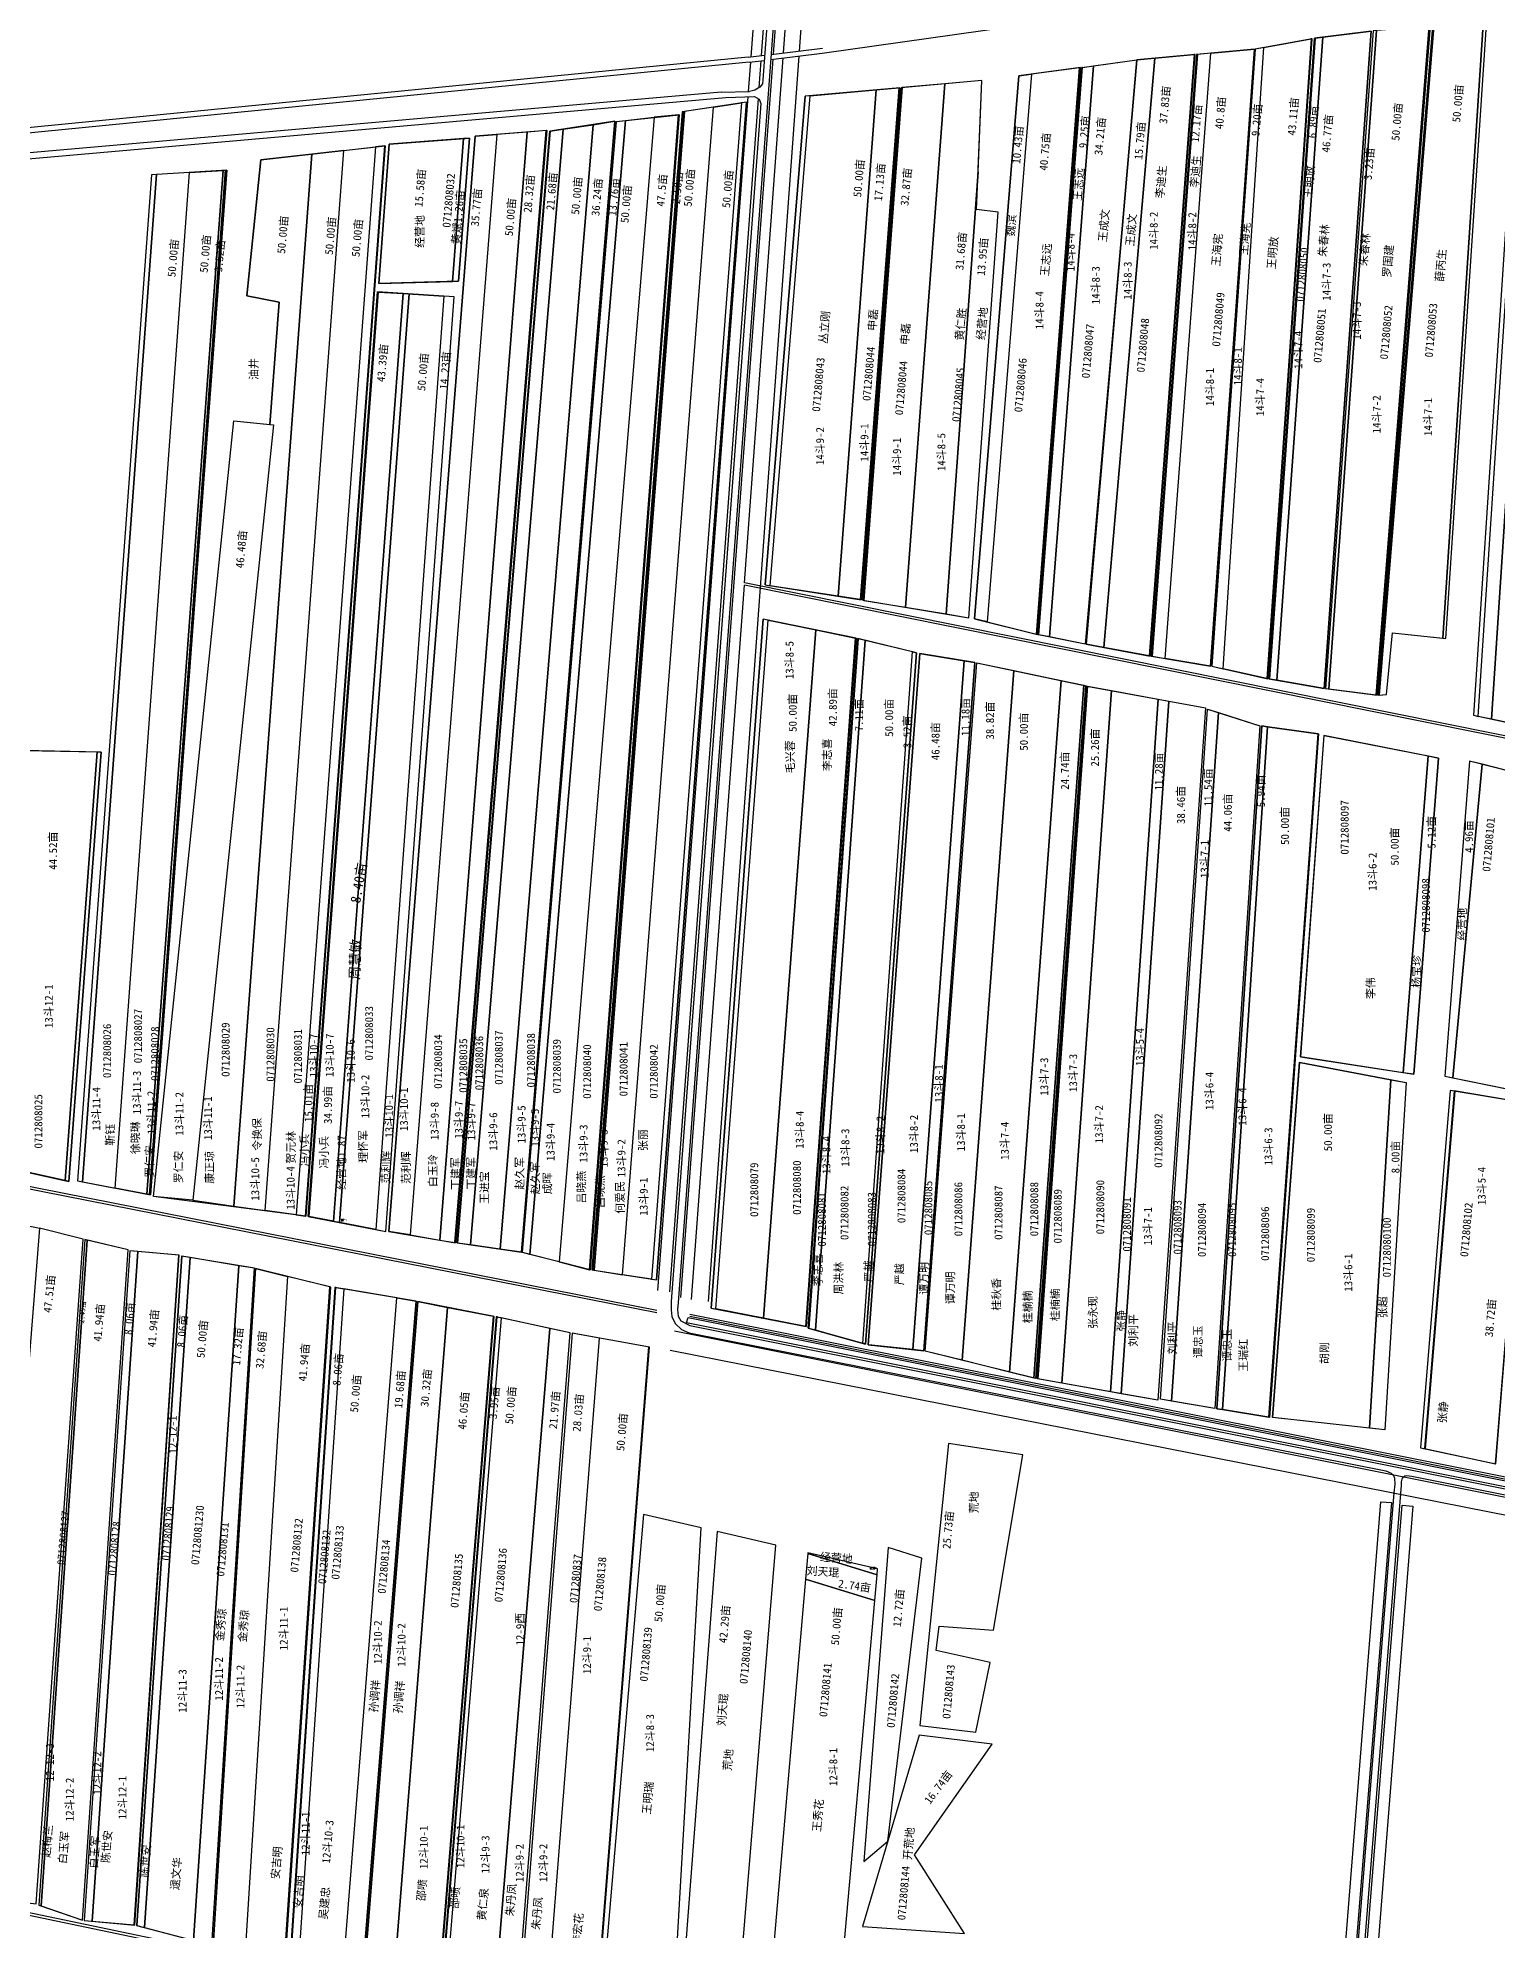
# Model space of a CAD drawing. Extents: x 547558 to 552558, y 4981250 to 4986250.
# Drawn here: x 548353 to 549811, y 4982692 to 4984583 of the extents above; entities that cross this region are included whole.
import ezdxf
from ezdxf.enums import TextEntityAlignment as Align

# ---------------------------------------------------------------- set-up
doc = ezdxf.new("R2010")
doc.units = 0
doc.header["$LTSCALE"] = 10
for name, color, linetype in [('2021新职工', 7, 'CONTINUOUS'), ('2022年', 7, 'CONTINUOUS'), ('出地桩3', 2, 'CONTINUOUS'), ('地号10', 7, 'CONTINUOUS'), ('地籍号6', 7, 'CONTINUOUS'), ('测地框2', 7, 'CONTINUOUS'), ('经营地4', 5, 'CONTINUOUS'), ('经营地面积5', 5, 'CONTINUOUS'), ('路林渠7', 7, 'CONTINUOUS'), ('身份地', 1, 'CONTINUOUS'), ('身份地1', 1, 'CONTINUOUS'), ('身份地权利人8', 7, 'CONTINUOUS'), ('身份的面积9', 1, 'CONTINUOUS')]:
    doc.layers.add(name, color=color, linetype=linetype)
doc.styles.add('HZ', font='rs.shx', dxfattribs={"width": 0.8, "bigfont": 'hztxt.shx'})
doc.styles.add('宋体', font='')
doc.styles.get('宋体').set_extended_font_data('SimSun')

msp = doc.modelspace()

# ---------------------------------------------------------------- linework, layer by layer
at = {"layer": '2021新职工', "color": 1, "linetype": 'Continuous', "flags": 128}
msp.add_lwpolyline([(548504.2, 4984448.6), (548471.1, 4984446.6), (548397.3, 4983439.7), (548429.8, 4983433.4)], close=True, dxfattribs=at)
at = {"layer": '2021新职工', "color": 1, "linetype": 'Continuous', "elevation": 285.3, "flags": 128}
msp.add_lwpolyline([(548717.7, 4984327.5), (548723.7, 4984327.1), (548654, 4983399), (548648.1, 4983400.1)], close=True, dxfattribs=at)
at = {"layer": '2022年', "color": 4, "linetype": 'Continuous', "flags": 128}
for points in [[(549301.2, 4983999.3), (549288.7, 4984002.4), (549332.8, 4984545.2), (549345.7, 4984546.9)], [(548783.8, 4984482.9), (548777.8, 4984482.5), (548767, 4984339.7), (548772.9, 4984339.9)], [(548429.8, 4983433.4), (548504.2, 4984448.6), (548537.6, 4984450.6), (548461.5, 4983427.2)], [(548884.5, 4983288.7), (548864.2, 4983293.1), (548809, 4982620.3), (548831.4, 4982614.8)], [(548913.7, 4983283.4), (548886.4, 4983288.2), (548833.6, 4982614), (548861, 4982609.6)], [(549015.4, 4983093.7), (548957.7, 4983107.1), (548914.5, 4982601.2), (548986.1, 4982584.6)], [(549090.2, 4983076.3), (549031.4, 4983090), (548993.8, 4982596.3), (549050.6, 4982599.9)], [(549191.3, 4983046.8), (549122, 4983068.1), (549119.8, 4983042.4), (549189, 4983021.1)]]:
    msp.add_lwpolyline(points, close=True, dxfattribs=at)
for points, elevation in [([(548814.6, 4983372.4), (548784.8, 4983376.6), (548877.7, 4984491.8), (548907.5, 4984496.3)], 285.2), ([(549741.8, 4983865.3), (549752.4, 4983863.2), (549727.7, 4983547.1), (549717, 4983548.7)], 286.1), ([(549704.7, 4983541.6), (549719.9, 4983538.8), (549698.8, 4983191.7), (549683.5, 4983193.4)], 286.1)]:
    msp.add_lwpolyline(points, close=True, dxfattribs=dict(at, elevation=elevation))
at = {"layer": '出地桩3', "color": 2, "linetype": 'Continuous'}
for p, q in [((549743.2, 4984594.8, 286.1), (549690, 4983926.3, 286.1)), ((549744.1, 4984594.7, 286.1), (549691, 4983926.2, 286.1)), ((549692.1, 4983926.1, 286.9), (549746.6, 4984594.7, 286.9)), ((549693.1, 4983926, 286.9), (549747.6, 4984594.7, 286.9)), ((549582.7, 4983942.3, 285.9), (549628.3, 4984582.7, 285.9)), ((549583.7, 4983942.1, 285.9), (549629.3, 4984582.9, 285.9)), ((549466, 4983964.9, 285.9), (549511.3, 4984566.6, 285.9)), ((549212.9, 4984533.2, 285.5), (549174.4, 4984021.5, 285.5)), ((549213.9, 4984533.1, 285.5), (549175.4, 4984021.4, 285.5)), ((549176.9, 4984021, 285.4), (549215.4, 4984533.2, 285.4)), ((549177.9, 4984020.8, 285.4), (549216.4, 4984533.3, 285.4)), ((548903.9, 4983351.6, 286.1), (548992.8, 4984506.3, 286.1)), ((548904.4, 4983351.6, 286.1), (548993.3, 4984506.3, 286.1)), ((548860.7, 4984490.5, 285.2), (548769.4, 4983378.8, 285.2)), ((548861.2, 4984490.4, 285.2), (548769.9, 4983378.7, 285.2)), ((548771.5, 4983378.5, 285.2), (548864.1, 4984489.7, 285.2)), ((548699.3, 4984475.3, 285.3), (548619.9, 4983405.3, 285.3)), ((548699.8, 4984475.3, 285.3), (548620.4, 4983405.2, 285.3)), ((548539.9, 4984451, 285.3), (548463.7, 4983426.6, 285.3)), ((548541.4, 4984450.9, 285.3), (548465.2, 4983426.5, 285.3)), ((548622.8, 4983405, 285.3), (548692.1, 4984329.1, 285.3)), ((548623.3, 4983404.9, 285.3), (548692.6, 4984329, 285.3)), ((549119.9, 4983294.9, 285.7), (549169.8, 4983982.9, 285.7)), ((549120.4, 4983294.9, 285.7), (549170.3, 4983982.9, 285.7)), ((549171.9, 4983982.6, 285.6), (549122.5, 4983293.5, 285.6)), ((549349.9, 4983243, 286.5), (549399.9, 4983935.5, 286.5)), ((549401, 4983935.1, 286.8), (549351.4, 4983242.7, 286.8)), ((549583.3, 4983204.2, 286.8), (549632.4, 4983887.3, 286.8))]:
    msp.add_line(p, q, dxfattribs=at)
at = {"layer": '出地桩3', "color": 2, "linetype": 'Continuous', "flags": 128}
for points in [[(549626, 4984582.2), (549625, 4984582), (549580.7, 4983942.6), (549581.7, 4983942.4)], [(549629.3, 4984582.9), (549628.3, 4984582.7), (549582.7, 4983942.3), (549583.7, 4983942.1)], [(549509, 4984566.6), (549508, 4984566.5), (549463.1, 4983965.3), (549464.1, 4983965.1)], [(549511.3, 4984566.6), (549510.3, 4984566.5), (549465, 4983965), (549466, 4983964.9)], [(549394.5, 4984553.3), (549393.5, 4984553.2), (549350.5, 4983987.1), (549351.5, 4983986.8)], [(549396.4, 4984553.6), (549395.9, 4984553.5), (549352.5, 4983986.5), (549353, 4983986.4)], [(548493.9, 4983366.2), (548493.4, 4983366.2), (548448.9, 4982696.8), (548449.5, 4982696.7)], [(548496.5, 4983365.2), (548496, 4983365.3), (548451, 4982696.3), (548451.5, 4982696.1)], [(548645.4, 4983334.4), (548644.4, 4983334.6), (548599.1, 4982662.6), (548600.1, 4982662.4)], [(548650.4, 4983333.9), (548649.4, 4983334.1), (548604.3, 4982661.3), (548605.3, 4982661.1)], [(548808.5, 4983305), (548807.5, 4983305.2), (548752.8, 4982633.8), (548753.8, 4982633.6)], [(548811.6, 4983304.5), (548810.6, 4983304.7), (548755.6, 4982633.3), (548756.6, 4982633)], [(548963.9, 4983274.5), (548962.9, 4983274.7), (548909.5, 4982601.7), (548910.5, 4982601.5)]]:
    msp.add_lwpolyline(points, close=True, dxfattribs=at)
for points, elevation in [([(548993.3, 4984506.3), (548992.8, 4984506.3), (548903.9, 4983351.6), (548904.4, 4983351.6)], 286.1), ([(548772, 4983378.4), (548771.5, 4983378.5), (548864.1, 4984489.7), (548864.6, 4984489.8)], 285.2), ([(548699.8, 4984475.3), (548699.3, 4984475.3), (548619.9, 4983405.3), (548620.4, 4983405.2)], 285.3), ([(548623.3, 4983404.9), (548622.8, 4983405), (548692.1, 4984329.1), (548692.6, 4984329)], 285.3), ([(549120.4, 4983294.9), (549119.9, 4983294.9), (549169.8, 4983982.9), (549170.3, 4983982.9)], 285.7), ([(549171.9, 4983982.6), (549172.4, 4983982.4), (549123, 4983293.5), (549122.5, 4983293.5)], 285.6), ([(549349.9, 4983243), (549348, 4983243.4), (549397.9, 4983935.9), (549399.9, 4983935.5)], 286.5), ([(549401, 4983935.1), (549401.5, 4983935), (549351.9, 4983242.6), (549351.4, 4983242.7)], 286.8), ([(549583.3, 4983204.2), (549582.8, 4983204.3), (549631.9, 4983887.4), (549632.4, 4983887.3)], 286.8)]:
    msp.add_lwpolyline(points, close=True, dxfattribs=dict(at, elevation=elevation))
at = {"layer": '出地桩3', "color": 2, "linetype": 'Continuous', "elevation": 285.2, "flags": 128}
for points in [[(548996.4, 4984509.1), (548906.1, 4983351.6)], [(548997.4, 4984509.2), (548907.1, 4983351.5)]]:
    msp.add_lwpolyline(points, dxfattribs=at)
at = {"layer": '测地框2', "linetype": 'Continuous', "flags": 128}
for points, elevation in [([(549744.1, 4984594.7), (549686.9, 4984590.1), (549639.3, 4983932.7), (549691, 4983926.2)], 286.1), ([(549800.2, 4984596.5), (549746.6, 4984594.7), (549692.1, 4983926.1), (549700.4, 4983926.7), (549706.4, 4983988.5), (549759.7, 4983982.7)], 286.9), ([(549787.2, 4983906), (549898.7, 4983882.2), (549948.5, 4984586.6), (549833.1, 4984604.5)], 285.7), ([(549525.8, 4983954.9), (549581.7, 4983942.4), (549626, 4984582.2), (549569.1, 4984571.8)], 285.6), ([(549685, 4984589.7), (549628.3, 4984582.7), (549582.7, 4983942.3), (549638.1, 4983932.7)], 285.9), ([(549395.9, 4984553.5), (549450.7, 4984561), (549450.7, 4984561), (549399.3, 4983977.2), (549352.5, 4983986.5)], 286), ([(549400.1, 4983977), (549464.1, 4983965.1), (549509, 4984566.6), (549450.8, 4984561.1)], 285.9), ([(549465, 4983965), (549524.6, 4983955), (549568.3, 4984571.9), (549510.3, 4984566.5)], 285.9), ([(549176.9, 4984021), (549282.8, 4984003.4), (549312.2, 4984408.7), (549290.7, 4984411.5), (549295.8, 4984540.3), (549215.4, 4984533.2)], 285.4), ([(549288.7, 4984002.4), (549351.5, 4983986.8), (549394.5, 4984553.3), (549332.8, 4984545.2)], 285.4), ([(549060.8, 4984518.9), (548996.4, 4984509.1), (548906.1, 4983351.6), (548970.9, 4983341.5)], 285.2), ([(549079.5, 4984036.3), (549175.4, 4984021.4), (549213.9, 4984533.1), (549119.4, 4984524.8)], 285.5), ([(548929.2, 4984499.7), (548864.1, 4984489.7), (548771.5, 4983378.5), (548835.8, 4983369.3)], 285.2), ([(548904.4, 4983351.6), (548837, 4983368.9), (548930.8, 4984499.6), (548993.3, 4984506.3)], 286.1), ([(548783.8, 4984482.9), (548772.9, 4984339.9), (548693.4, 4984337.4), (548703.5, 4984476.8)], 285.2), ([(548861.2, 4984490.4), (548789.5, 4984484.8), (548703.2, 4983390.1), (548769.9, 4983378.7)], 285.2), ([(548575.5, 4984461.1), (548699.8, 4984475.3), (548620.4, 4983405.2), (548468.1, 4983425.1), (548548.5, 4984200.3), (548584.3, 4984196.7), (548593.8, 4984318.8), (548561.5, 4984325.3)], 285.3), ([(548541.4, 4984450.9), (548466.1, 4984446.3), (548392.3, 4983440.7), (548465.2, 4983426.5)], 285.3), ([(548768.5, 4984324.3), (548692.1, 4984329.1), (548622.8, 4983405), (548700.3, 4983390.1)], 285.3), ([(549170.3, 4983982.9), (549077.5, 4984001.9), (549025.4, 4983313.4), (549120.4, 4983294.9)], 285.7), ([(549230.6, 4983968.5), (549171.9, 4983982.6), (549122.5, 4983293.5), (549179.8, 4983277.5)], 285.6), ([(549288.9, 4983958.7), (549234, 4983967.6), (549182.5, 4983276.6), (549238, 4983270.8)], 285.9), ([(549349.9, 4983243), (549239.4, 4983270.3), (549290.8, 4983958.4), (549399.9, 4983935.5)], 286.5), ([(549471.8, 4983221.3), (549351.4, 4983242.7), (549401, 4983935.1), (549519.3, 4983913.4)], 286.8), ([(549528.7, 4983213.2), (549474.6, 4983222.2), (549521.6, 4983912.2), (549573.8, 4983895.4)], 286.5), ([(549614.3, 4983564.5), (549727.7, 4983547.1), (549752.4, 4983863.2), (549637.7, 4983885.7)], 286.1), ([(548415.8, 4983869.2), (548338, 4983870.7), (548312.8, 4983455.5), (548383.6, 4983440.1)], 285.6), ([(549758.5, 4983545.3), (549842.2, 4983528.2), (549871.2, 4983837.7), (549783.2, 4983860.2)], 286.4), ([(549698.8, 4983191.7), (549586.5, 4983203.9), (549613.3, 4983559.1), (549719.9, 4983538.8)], 286.6), ([(549764, 4983531), (549734.4, 4983173.8), (549809.6, 4983157.6), (549838.7, 4983518.6)], 286.2), ([(548442.9, 4983371.8), (548399.5, 4983382), (548353.6, 4982716.6), (548397.1, 4982701.7)], 286.2), ([(548493.9, 4983366.2), (548444.6, 4983370.8), (548398.7, 4982701.2), (548449.5, 4982696.7)], 286.1), ([(548569.1, 4983353.3), (548496, 4983365.3), (548451, 4982696.3), (548526.3, 4982676.6)], 286.2), ([(548645.4, 4983334.4), (548570.2, 4983352.9), (548527.8, 4982675.8), (548600.1, 4982662.4)], 286.2), ([(548730.6, 4983320.3), (548649.4, 4983334.1), (548604.3, 4982661.3), (548677, 4982646.9)], 286.1), ([(548808.5, 4983305), (548732.4, 4983319.9), (548678.7, 4982646.5), (548753.8, 4982633.6)], 286.2), ([(548884.5, 4983288.7), (548810.6, 4983304.7), (548755.6, 4982633.3), (548831.4, 4982614.8)], 286.2), ([(548963.9, 4983274.5), (548886.4, 4983288.2), (548833.6, 4982614), (548910.5, 4982601.5)], 286.2), ([(549234.1, 4982896.2), (549289.9, 4982889.4), (549304.4, 4982959.1), (549250.2, 4982971.2), (549253.4, 4982995.4), (549307.6, 4982991.3), (549336.8, 4983166.7), (549262.5, 4983177.9)], 286.6), ([(549178, 4982760.1), (549201.9, 4982780.4), (549236.1, 4983063.4), (549202.2, 4983074)], 286.8), ([(549176.6, 4982695.4), (549278.6, 4982688.2), (549228.7, 4982767), (549306.3, 4982877.6), (549233.3, 4982886.5)], 286.9)]:
    msp.add_lwpolyline(points, close=True, dxfattribs=dict(at, elevation=elevation))
at = {"layer": '测地框2', "color": 7, "linetype": 'Continuous', "elevation": 286.8, "flags": 128}
msp.add_lwpolyline([(549575.7, 4983895.3), (549581.4, 4983894.5), (549631.9, 4983887.4), (549632.4, 4983887.3), (549583.3, 4983204.2), (549582.8, 4983204.3), (549536.6, 4983211.9), (549530.9, 4983212.8)], close=True, dxfattribs=at)
at = {"layer": '经营地4', "color": 5, "linetype": 'Continuous', "flags": 128}
for points in [[(549805.3, 4983902.1), (549792.1, 4983904.9), (549838, 4984603.7), (549851.3, 4984601.6)], [(548777.8, 4984482.5), (548703.5, 4984476.8), (548693.4, 4984337.4), (548767, 4984339.7)], [(549312.2, 4984408.7), (549290.7, 4984411.5), (549292.2, 4984449.2), (549260.2, 4984007.2), (549282.8, 4984003.4)], [(549795.8, 4983857), (549783.2, 4983860.2), (549758.5, 4983545.3), (549766.5, 4983543.6)], [(549336.8, 4983166.7), (549262.5, 4983177.9), (549234.1, 4982896.2), (549289.9, 4982889.4), (549304.4, 4982959.1), (549250.2, 4982971.2), (549253.4, 4982995.4), (549307.6, 4982991.3)], [(549191.8, 4983052.7), (549122.1, 4983068.9), (549122, 4983068.1), (549191.3, 4983046.8)], [(549236.1, 4983063.4), (549202.2, 4983074), (549178, 4982760.1), (549201.9, 4982780.4)], [(549306.3, 4982877.6), (549233.3, 4982886.5), (549176.6, 4982695.4), (549278.6, 4982688.2), (549228.7, 4982767)]]:
    msp.add_lwpolyline(points, close=True, dxfattribs=at)
at = {"layer": '经营地4', "color": 5, "linetype": 'Continuous', "elevation": 286.8, "flags": 128}
msp.add_lwpolyline([(549581.4, 4983894.5), (549575.7, 4983895.3), (549530.9, 4983212.8), (549536.6, 4983211.9)], close=True, dxfattribs=at)
at = {"layer": '路林渠7', "color": 1, "linetype": 'Continuous'}
for p, q in [((549060.8, 4984518.9, 285.2), (548970.9, 4983341.5, 285.2)), ((549079.5, 4984036.3, 285.5), (549119.4, 4984524.8, 285.5)), ((549084.5, 4984035.5, 285.5), (549124.5, 4984525.2, 285.5))]:
    msp.add_line(p, q, dxfattribs=at)
at = {"layer": '路林渠7', "color": 4, "linetype": 'Continuous'}
msp.add_line((549025.4, 4983313.4, 285.7), (549077.5, 4984001.9, 285.7), dxfattribs=at)
at = {"layer": '路林渠7', "color": 5, "linetype": 'Continuous', "flags": 128}
for points, elevation in [([(549210.7, 4986250), (548992.4, 4983319.1), (548991.8, 4983312), (548992.6, 4983305.3), (548995.2, 4983300.8), (549004.2, 4983295.9), (550900, 4982916.3), (550930.6, 4982908.8), (550966.5, 4982901), (550994.6, 4982896.4), (551039.7, 4982888.2)], 284.7), ([(549203.8, 4986250), (549077, 4984541.1), (549076.8, 4984537.1), (549074.2, 4984533.7), (549069.2, 4984530.9), (549063.6, 4984529.4)], 284.8), ([(549035.3, 4984528.7), (547558, 4984399.2)], 284.8), ([(547558, 4984393.2), (549040.2, 4984523.6)], 286.5), ([(549040.2, 4984523.6), (549068.6, 4984524.3), (549073.4, 4984521.7), (549075.2, 4984517.5), (548985.6, 4983319.9), (548985.4, 4983311.8), (548986.2, 4983305), (548989.5, 4983298), (548995.9, 4983292), (549003.6, 4983288.8), (549699.6, 4983150.8), (549705, 4983148.3), (549707.3, 4983146), (549708.3, 4983143.3), (549708.6, 4983137.3), (549707.8, 4983128.8)], 286.2), ([(549035.3, 4984528.7), (549063.6, 4984529.4)], 284.8), ([(549564.3, 4981250), (549715.3, 4983136.5)], 290.6), ([(549715.3, 4983136.5), (549715.4, 4983139.7), (549716.3, 4983143.8), (549718.8, 4983145.8), (549720.2, 4983146.1), (549725.5, 4983145.3), (550898.1, 4982910.5), (550930, 4982902.9), (550965.8, 4982895.3), (550993.7, 4982890.6), (551038.9, 4982882.4)], 287.4), ([(549707.8, 4983128.8), (549557.7, 4981250)], 284.8)]:
    msp.add_lwpolyline(points, dxfattribs=dict(at, elevation=elevation))
at = {"layer": '路林渠7', "color": 3, "linetype": 'Continuous', "flags": 128}
for points, elevation in [([(549152.9, 4985724.9), (549065, 4984564.1)], 284.5), ([(549075.8, 4984565.4), (549161.9, 4985723.9)], 286.6), ([(549197.2, 4985722.1), (549113.5, 4984569.9)], 284.2), ([(549113.1, 4984564.9), (549022.6, 4983320)], 284.2), ([(549064.7, 4984558.9), (549062.4, 4984529.3)], 284.5), ([(549073.4, 4984533.3), (549075.4, 4984560.2)], 286.6), ([(549062, 4984524.2), (548971.7, 4983331.1)], 284.5), ([(548984, 4983329.8), (549072.6, 4984522.1)], 286.6), ([(550945.5, 4982908.7), (549000.9, 4983298.8)], 287.9), ([(549002.4, 4983303.9), (550946.2, 4982915.6)], 286.9)]:
    msp.add_lwpolyline(points, dxfattribs=dict(at, elevation=elevation))
at = {"layer": '路林渠7', "color": 4, "linetype": 'Continuous', "flags": 128}
for points, elevation in [([(549173.7, 4985722.9), (549087.4, 4984566.8)], 284.4), ([(549097.8, 4984568), (549182.9, 4985722.5)], 286), ([(549136.4, 4984567.7), (549776.3, 4984658.4)], 286.3), ([(549085.3, 4984566.5), (549136.8, 4984572.7)], 286.5), ([(549062.5, 4984563.8), (548162, 4984475.4)], 286.5), ([(549063.4, 4984558.8), (548162.9, 4984470.3)], 286.5), ([(549087.1, 4984561.7), (548994.8, 4983323.9)], 284.4), ([(549058.7, 4984038.4), (549097.4, 4984563)], 286), ([(549062.5, 4984563.8), (549078.8, 4984565.8)], 286.5), ([(549063.4, 4984558.8), (549078.5, 4984560.6)], 286.5), ([(549085, 4984561.5), (549136.4, 4984567.7)], 286.3), ([(549005.9, 4983322.1), (549058.6, 4984036.1)], 286), ([(550995.2, 4983646.2), (549058.6, 4984036.1)], 287.9), ([(550995.4, 4983648.6), (549058.7, 4984038.4)], 288.3), ([(548971.1, 4983308.6), (547833.3, 4983533)], 287), ([(548971.2, 4983311.1), (547833.4, 4983535.5)], 286.7), ([(549004.2, 4983307.3), (550946.5, 4982919.7)], 286.8), ([(550944.1, 4982898.7), (548988.8, 4983290.2)], 288.3), ([(550946.3, 4982917.2), (549004, 4983304.9)], 287.8), ([(548984.3, 4983271.5), (550943, 4982884.7)], 286.1), ([(549652.2, 4982432.6), (548208.1, 4982734.6)], 289.5), ([(549652.4, 4982435.3), (548208.3, 4982737.3)], 289.3)]:
    msp.add_lwpolyline(points, dxfattribs=dict(at, elevation=elevation))
at = {"layer": '路林渠7', "color": 3, "linetype": 'Continuous', "flags": 128}
for points in [[(549800.2, 4984596.5), (549796.9, 4984596.4), (549756.5, 4983983.1), (549759.7, 4983982.7)], [(549838, 4984603.7), (549833.1, 4984604.5), (549787.2, 4983906), (549792.1, 4983904.9)], [(549060.8, 4984518.9), (549055.7, 4984518.1), (548965.9, 4983342.3), (548970.9, 4983341.5)], [(549124.5, 4984525.2), (549119.4, 4984524.8), (549079.5, 4984036.3), (549084.5, 4984035.5)], [(548471.1, 4984446.6), (548466.1, 4984446.3), (548392.3, 4983440.7), (548397.3, 4983439.7)], [(549082.3, 4984000.9), (549077.5, 4984001.9), (549025.4, 4983313.4), (549030.1, 4983312.5)], [(549768.9, 4983530.2), (549764, 4983531), (549734.4, 4983173.8), (549739.4, 4983172.7)]]:
    msp.add_lwpolyline(points, close=True, dxfattribs=at)
for points, elevation in [([(548383.6, 4983440.1), (548379.7, 4983440.9), (548411.8, 4983869.5), (548415.8, 4983869.2)], 285.6), ([(549002.4, 4983303.9), (550946.2, 4982915.6), (550945.5, 4982908.7), (549000.9, 4983298.8)], 286.9), ([(549694.6, 4983119.9), (549705.2, 4983119.2), (549650.6, 4982435.7), (549640.3, 4982437.8)], 290.8), ([(549716.1, 4983116.3), (549726.5, 4983115.5), (549672.3, 4982431.2), (549661.5, 4982433.4)], 290.7)]:
    msp.add_lwpolyline(points, close=True, dxfattribs=dict(at, elevation=elevation))
at = {"layer": '身份地', "color": 1, "linetype": 'Continuous', "flags": 128}
for points in [[(549363.7, 4983984.3), (549353, 4983986.4), (549396.4, 4984553.6), (549407.4, 4984555.1)], [(549301.2, 4983999.3), (549350.5, 4983987.1), (549393.5, 4984553.2), (549345.7, 4984546.9)], [(549027.9, 4984513.9), (549055.7, 4984518.1), (548965.9, 4983342.3), (548936.9, 4983346.8)], [(549152.3, 4984025), (549084.5, 4984035.5), (549124.5, 4984525.2), (549190.3, 4984531)], [(548936.9, 4983346.8), (549027.9, 4984513.9), (548998.9, 4984509.4), (548908.5, 4983351.2)], [(548724.7, 4983386.5), (548703.2, 4983390.1), (548789.5, 4984484.8), (548811.3, 4984486.5)], [(548711.4, 4983323.5), (548730.6, 4983320.3), (548677, 4982646.9), (548657.8, 4982650.7)], [(548708.3, 4982641.4), (548678.7, 4982646.5), (548732.4, 4983319.9), (548762, 4983314.1)], [(549119.8, 4983042.4), (549078.8, 4982570.2), (549147.1, 4982549.2), (549189, 4983021.1)]]:
    msp.add_lwpolyline(points, close=True, dxfattribs=at)
for points, elevation in [([(548610.6, 4983406.6), (548619.9, 4983405.3), (548699.3, 4984475.2), (548689.9, 4984474.1)], 285.3), ([(548648.1, 4983400.2), (548623.3, 4983404.9), (548692.6, 4984329), (548717.7, 4984327.5)], 285.3), ([(548768.5, 4984324.3), (548758.4, 4984324.9), (548690.3, 4983392.1), (548700.3, 4983390.1)], 285.3), ([(549077.9, 4983303.2), (549030.1, 4983312.5), (549082.3, 4984000.9), (549130, 4983991.2)], 285.7), ([(549226.7, 4983969.5), (549230.6, 4983968.5), (549179.8, 4983277.5), (549177, 4983278.3)], 285.6), ([(549227.1, 4983271.9), (549186, 4983276.2), (549182.5, 4983276.6), (549234, 4983967.6), (549237.5, 4983967.1), (549278.4, 4983960.4)], 285.9)]:
    msp.add_lwpolyline(points, close=True, dxfattribs=dict(at, elevation=elevation))
at = {"layer": '身份地', "color": 1, "linetype": 'Continuous', "elevation": 285.3, "flags": 128}
msp.add_lwpolyline([(548717.7, 4984327.5), (548648.1, 4983400.2)], dxfattribs=at)
at = {"layer": '身份地', "color": 6, "linetype": 'Continuous', "flags": 128}
msp.add_lwpolyline([(549838.7, 4983518.6), (549767.9, 4983530.4), (549738.4, 4983172.9), (549809.1, 4983157.7)], close=True, dxfattribs=at)
at = {"layer": '身份地1', "color": 1, "linetype": 'Continuous', "flags": 128}
for points in [[(549743.1, 4984594.6), (549690.2, 4984590.4), (549642.6, 4983932.3), (549690, 4983926.4)], [(549796.9, 4984596.4), (549747.6, 4984594.7), (549693.1, 4983926.2), (549700.4, 4983926.7), (549706.4, 4983988.5), (549756.5, 4983983.1)], [(549841.6, 4983894.4), (549805.3, 4983902.1), (549851.3, 4984601.6), (549894.7, 4984594.9), (549897.4, 4984594.5)], [(549577.6, 4984573.4), (549569.1, 4984571.8), (549525.8, 4983954.9), (549537, 4983952.4)], [(549580.7, 4983942.6), (549537, 4983952.4), (549577.6, 4984573.4), (549625, 4984582)], [(549690.2, 4984590.4), (549686.9, 4984590.1), (549639.3, 4983932.7), (549642.6, 4983932.3)], [(549407.4, 4984555.1), (549450.7, 4984561), (549399.3, 4983977.2), (549363.7, 4983984.3)], [(549417.8, 4983973.7), (549400.1, 4983977), (549450.8, 4984561.1), (549468.9, 4984562.8)], [(549463.1, 4983965.3), (549417.8, 4983973.7), (549468.9, 4984562.8), (549508, 4984566.5)], [(549259, 4984537), (549216.4, 4984533.3), (549177.9, 4984020.8), (549219.7, 4984013.9)], [(549292.2, 4984449.2), (549295.8, 4984540.3), (549259, 4984537), (549219.7, 4984013.9), (549260.2, 4984007.2)], [(549190.3, 4984531), (549212.9, 4984533), (549174.5, 4984021.6), (549152.3, 4984025)], [(548908.5, 4983351.2), (548907.1, 4983351.5), (548997.4, 4984509.2), (548998.9, 4984509.4)], [(548841.7, 4984488.9), (548811.3, 4984486.5), (548724.7, 4983386.5), (548754.4, 4983381.4)], [(548860.7, 4984490.4), (548841.7, 4984488.9), (548754.4, 4983381.4), (548769.4, 4983378.8)], [(548537.6, 4984450.6), (548539.9, 4984450.8), (548463.7, 4983426.8), (548461.5, 4983427.2)], [(549870.9, 4983837.7), (549795.8, 4983857), (549766.5, 4983543.6), (549842, 4983528.3)], [(548300.8, 4982723.9), (548294.7, 4982724.8), (548255.9, 4982736.6), (548301.1, 4983403.6), (548348, 4983394.7), (548354.2, 4983393.2)], [(548397.8, 4983382.4), (548354.2, 4983393.2), (548300.8, 4982723.9), (548351, 4982717.8)], [(548401.9, 4983381.4), (548399.5, 4983382), (548353.6, 4982716.6), (548356, 4982715.8)], [(548442.9, 4983371.8), (548401.9, 4983381.4), (548356, 4982715.8), (548397.1, 4982701.7)], [(548452.5, 4983370), (548444.6, 4983370.8), (548398.7, 4982701.2), (548406.7, 4982700.5)], [(548493.4, 4983366.2), (548452.5, 4983370), (548406.7, 4982700.5), (548448.9, 4982696.8)], [(548504.7, 4983363.9), (548496.5, 4983365.2), (548451.5, 4982696.1), (548459.2, 4982694.1)], [(548553.5, 4983355.8), (548504.7, 4983363.9), (548459.2, 4982694.1), (548508.2, 4982681.3)], [(548569.1, 4983353.3), (548553.5, 4983355.8), (548508.2, 4982681.3), (548526.3, 4982676.6)], [(548559.6, 4982669.9), (548527.8, 4982675.8), (548570.2, 4983352.9), (548602, 4983345.1)], [(548644.4, 4983334.6), (548602, 4983345.1), (548559.6, 4982669.9), (548599.1, 4982662.6)], [(548650.4, 4983333.9), (548658.3, 4983332.6), (548613.2, 4982659.5), (548605.3, 4982661.1)], [(548711.4, 4983323.5), (548658.3, 4983332.6), (548613.2, 4982659.5), (548657.8, 4982650.7)], [(548752.8, 4982633.8), (548708.3, 4982641.4), (548762, 4983314.1), (548807.5, 4983305.2)], [(548760.4, 4982632.1), (548756.6, 4982633), (548811.6, 4983304.5), (548815.5, 4983303.7)], [(548864.2, 4983293.1), (548815.5, 4983303.7), (548760.4, 4982632.1), (548809, 4982620.3)]]:
    msp.add_lwpolyline(points, close=True, dxfattribs=at)
for points, elevation in [([(549590.7, 4983940.9), (549583.7, 4983942.1), (549629.3, 4984582.9), (549636.6, 4984583.8)], 285.9), ([(549638.1, 4983932.7), (549590.7, 4983940.9), (549636.6, 4984583.8), (549685, 4984589.7)], 285.9), ([(549524.9, 4984567.8), (549514.7, 4984566.9), (549511.3, 4984566.6), (549466, 4983964.9), (549479.2, 4983962.6)], 285.9), ([(549524.6, 4983955), (549479.2, 4983962.6), (549524.9, 4984567.8), (549568.3, 4984571.9)], 285.9), ([(548835.8, 4983369.3), (548814.6, 4983372.4), (548907.5, 4984496.3), (548929.2, 4984499.7)], 285.2), ([(548844.2, 4983367.1), (548837, 4983368.9), (548930.8, 4984499.6), (548939.7, 4984500.5)], 286.1), ([(548968.5, 4984503.7), (548873.6, 4983359.5), (548844.2, 4983367.1), (548939.7, 4984500.5)], 286.1), ([(548992.8, 4984506.3), (548968.5, 4984503.7), (548873.6, 4983359.5), (548903.9, 4983351.7)], 286.1), ([(548784.8, 4983376.6), (548772, 4983378.4), (548864.6, 4984489.8), (548877.7, 4984491.8)], 285.2), ([(548507.6, 4983421.2), (548548.3, 4983415.4), (548626.4, 4984466.9), (548575.5, 4984461.1), (548561.5, 4984325.3), (548593.8, 4984318.8), (548584.3, 4984196.7), (548588, 4984196.3)], 285.3), ([(548548.3, 4983415.4), (548579.6, 4983411), (548658.3, 4984470.5), (548626.4, 4984466.9)], 285.3), ([(548658.3, 4984470.5), (548689.9, 4984474.1), (548610.6, 4983406.6), (548579.6, 4983411)], 285.3), ([(548690.3, 4983392.1), (548659.7, 4983397.9), (548654, 4983399), (548723.7, 4984327.1), (548727.4, 4984326.8), (548732.9, 4984326.5), (548758.4, 4984324.9)], 285.3), ([(548548.5, 4984200.3), (548588, 4984196.3), (548507.6, 4983421.2), (548468.1, 4983425.1)], 285.3), ([(549119.9, 4983294.9), (549077.9, 4983303.2), (549130, 4983991.2), (549169.8, 4983982.9)], 285.7), ([(549179.2, 4983980.8), (549172.4, 4983982.4), (549123, 4983293.5), (549129.7, 4983291.6)], 285.6), ([(549226.7, 4983969.5), (549179.2, 4983980.8), (549129.7, 4983291.6), (549136.5, 4983289.7), (549177, 4983278.3)], 285.6), ([(549278.4, 4983960.4), (549288.9, 4983958.7), (549238, 4983270.8), (549227.1, 4983271.9)], 285.9), ([(549276.3, 4983261.2), (549239.4, 4983270.3), (549290.8, 4983958.4), (549327.8, 4983950.6)], 286.5), ([(549323.7, 4983249.4), (549276.3, 4983261.2), (549327.8, 4983950.6), (549375.3, 4983940.6)], 286.5), ([(549348, 4983243.4), (549323.7, 4983249.4), (549375.3, 4983940.6), (549397.9, 4983935.9)], 286.5), ([(549375.9, 4983238.3), (549351.9, 4983242.6), (549401.5, 4983935), (549425.5, 4983930.6)], 286.8), ([(549424.5, 4983229.7), (549375.9, 4983238.3), (549425.5, 4983930.6), (549472, 4983922.1)], 286.8), ([(549435.2, 4983227.8), (549424.5, 4983229.7), (549472, 4983922.1), (549482.8, 4983920.1)], 286.8), ([(549482.8, 4983920.1), (549519.3, 4983913.4), (549471.8, 4983221.3), (549435.2, 4983227.8)], 286.8), ([(549485.6, 4983220.4), (549474.6, 4983222.2), (549521.6, 4983912.2), (549532.5, 4983908.7)], 286.5), ([(549532.5, 4983908.7), (549573.8, 4983895.4), (549528.7, 4983213.2), (549485.6, 4983220.4)], 286.5), ([(549536.6, 4983211.9), (549530.9, 4983212.8), (549575.7, 4983895.3), (549581.4, 4983894.5)], 286.8), ([(549631.9, 4983887.4), (549581.4, 4983894.5), (549536.6, 4983211.9), (549582.8, 4983204.3)], 286.8), ([(549638.2, 4983885.6), (549741.8, 4983865.3), (549717, 4983548.7), (549614.3, 4983564.5)], 286.1), ([(548338.5, 4983870.7), (548411.8, 4983869.5), (548379.7, 4983440.9), (548313.3, 4983455.5)], 285.6), ([(549613.7, 4983559), (549704.7, 4983541.6), (549683.5, 4983193.4), (549586.9, 4983203.9)], 286.1)]:
    msp.add_lwpolyline(points, close=True, dxfattribs=dict(at, elevation=elevation))

# ---------------------------------------------------------------- texts
at = {"layer": '2021新职工', "color": 1, "linetype": 'Continuous', "style": '宋体'}
for s, rotation, p in [('10.43亩', 85, (549331.6, 4984476.3, -286.7)), ('靳钰', 90, (548424.6, 4983486.7))]:
    msp.add_text(s, height=8, rotation=rotation, dxfattribs=at).set_placement(p, align=Align.MIDDLE)
msp.add_text('周慧敏', height=10, rotation=87.6123, dxfattribs=at).set_placement((548673.7, 4983641.5))
at = {"layer": '2022年', "color": 4, "linetype": 'Continuous', "style": '宋体'}
for s, p in [('黄斌1.26亩', (548774.2, 4984376.4)), ('42.29亩', (549041.1, 4982978.2))]:
    msp.add_text(s, height=8, rotation=85, dxfattribs=at).set_placement(p)
for s, rotation, p in [('魏滨', 85, (549325, 4984395.7, -286.7)), ('5.12亩', 90, (549745.1, 4983789, 286.2)), ('杨宝珍', 90, (549730, 4983649.9, 286.2)), ('徐晓琳', 90, (548449.8, 4983483.7)), ('8.00亩', 90, (549709, 4983464.4, 286.2)), ('王进宝', 90, (548798.4, 4983433.9)), ('张超', 90, (549696.3, 4983314.2, 285.9)), ('刘天琨', 356.0423, (549137.2, 4983050.2)), ('2.74亩', 351.5644, (549168.8, 4983036.2)), ('刘天琨', 85, (549036.5, 4982911.9)), ('王明瑞', 85, (548962, 4982823.7)), ('朱丹凤', 85, (548825.1, 4982721.9)), ('朱丹凤', 85, (548851.3, 4982708.4))]:
    msp.add_text(s, height=8, rotation=rotation, dxfattribs=at).set_placement(p, align=Align.MIDDLE)
at = {"layer": '2022年', "color": 1, "linetype": 'Continuous', "style": 'HZ', "width": 0.8}
msp.add_text('0.36亩', height=2, dxfattribs=at).set_placement((549184, 4983052.5))
at = {"layer": '地号10', "color": 1, "linetype": 'Continuous', "style": '宋体'}
for s, p in [('14斗8-2  ', (549467.4, 4984395.7)), ('14斗8-2  ', (549505.9, 4984395.2)), ('14斗8-4  ', (549384.4, 4984374.3)), ('14斗8-3  ', (549409.5, 4984341.3)), ('14斗8-3  ', (549441.4, 4984345.9)), ('14斗7-3   ', (549640.2, 4984347.5)), ('14斗8-4  ', (549353.3, 4984316.3)), ('14斗7-3   ', (549670.5, 4984308.6)), ('14斗7-4  ', (549611.8, 4984276.7, 285.9)), ('14斗8-1  ', (549551.5, 4984260.2)), ('油井', (548568.2, 4984252)), ('14斗8-1  ', (549523.6, 4984239.5)), ('14斗7-4  ', (549573.8, 4984229.4)), ('14斗7-2  ', (549690.2, 4984212.2)), ('14斗7-1', (549741.6, 4984204.2)), ('14斗9-1', (549178.3, 4984178.6, 285.5)), ('14斗9-2', (549134, 4984175)), ('14斗9-1', (549210.8, 4984164.4)), ('14斗8-5', (549255.2, 4984169)), ('13斗6-2', (549686.1, 4983749.6)), ('13斗12-1  ', (548363.2, 4983620.6)), ('13斗5-4', (549453.6, 4983574.3)), ('13斗6-4   ', (549523.1, 4983538.6)), ('13斗6-4   ', (549556, 4983523)), ('13斗6-3  ', (549582, 4983480.4)), (' 13斗5-4', (549795.2, 4983432.7)), ('13斗6-1  ', (549661.9, 4983354.3)), ('12-12-1', (548487.4, 4983187)), ('荒地 ', (549287.8, 4983121.9)), ('12斗11-1 ', (548598, 4982995.8)), ('12-9西  ', (548834.5, 4982997.9)), ('12斗10-2  ', (548692, 4982984.9)), ('12斗10-2  ', (548715.7, 4982982.1)), ('12斗9-1 ', (548901.1, 4982969.3)), ('12斗11-3', (548496.9, 4982930.7)), ('12斗11-2', (548533.3, 4982942.7)), ('12斗11-2', (548554.7, 4982935)), ('12斗8-3  ', (548964.1, 4982894)), ('12-12-3  ', (548364.6, 4982864.8)), ('12斗8-1  ', (549147.2, 4982860.1)), ('12斗12-2  ', (548411.6, 4982854.1)), ('12斗12-2  ', (548384.1, 4982827.7)), ('12斗12-1', (548436.8, 4982824.1)), ('12斗11-1 ', (548619.8, 4982790.9)), ('12斗10-1  ', (548737.9, 4982779.8)), ('12斗10-1  ', (548774.6, 4982780.8)), ('12斗9-3  ', (548799.6, 4982772.7)), ('12斗9-2', (548833.8, 4982758.7)), ('12斗9-2', (548857.4, 4982758.9))]:
    msp.add_text(s, height=8, rotation=90, dxfattribs=at).set_placement(p, align=Align.MIDDLE)
at = {"layer": '地籍号6', "color": 1, "linetype": 'Continuous', "style": '宋体'}
for s, rotation, p in [('0712808032', 85, (548763.2, 4984420.5)), ('0712808050', 85, (549616.2, 4984346.5)), ('0712808049', 85, (549532.3, 4984301.6)), ('0712808051', 85, (549633.6, 4984285.4)), ('0712808052', 85, (549700.1, 4984288.8)), ('0712808053', 85, (549744.9, 4984290.8)), ('0712808047', 85, (549402, 4984269.9)), ('0712808048', 85, (549456.9, 4984275.8)), ('0712808044', 85, (549182.9, 4984247.3, 285.5)), ('0712808043', 85, (549132.6, 4984236.5)), ('0712808044', 85, (549215.4, 4984233.1)), ('0712808045', 85, (549272.4, 4984226.3)), ('0712808046', 85, (549334.6, 4984236)), ('0712808097', 90, (549658.5, 4983793.9)), ('0712808101', 85, (549802.4, 4983776.7)), ('13斗7-1', 90, (549518.2, 4983762.3)), ('0712808098', 90, (549739.7, 4983715.9, 286.1)), ('0712808027', 90, (548452.7, 4983585.3)), ('0712808033', 90, (548683.6, 4983588.1)), ('0712808026', 90, (548421.8, 4983570.5)), ('0712808028', 90, (548469.7, 4983567.7)), ('0712808029', 90, (548540.2, 4983571.7)), ('0712808030', 90, (548585, 4983566.9)), ('0712808031', 90, (548612.5, 4983565.1)), ('0712808037', 90, (548813.2, 4983563.8)), ('0712808034', 90, (548752.6, 4983559.8)), ('0712808035', 90, (548777.7, 4983555.8)), ('0712808036', 90, (548793.7, 4983558.3)), ('0712808038', 90, (548845.4, 4983561.1)), ('0712808039', 90, (548871.2, 4983555.1)), ('0712808040', 90, (548901.5, 4983549.8)), ('0712808041', 90, (548937.9, 4983552.2)), ('0712808042', 90, (548968.1, 4983549.9, 285.2)), ('13斗8-1', 90, (549252.7, 4983537.9)), ('13斗7-3', 90, (549358, 4983544.8)), ('13斗7-3', 90, (549386.9, 4983548.5)), ('0712808025', 90, (548353.1, 4983500.1)), ('13斗7-2', 90, (549412.8, 4983497.2)), ('13斗8-4', 90, (549113.6, 4983491.7, -285.6)), ('13斗8-1', 90, (549274.8, 4983489.2)), ('13斗7-4', 90, (549318.6, 4983480.6)), ('0712808092', 90, (549472.4, 4983480.8, -286.8)), ('13斗8-4', 90, (549140.3, 4983466.4)), ('13斗8-3', 90, (549159.2, 4983473.8)), ('0712808079', 90, (549068.5, 4983431.7)), ('0712808080', 90, (549111.2, 4983433.8)), ('0712808084', 90, (549215.6, 4983425.5)), ('0712808085', 90, (549242.5, 4983413.5)), ('0712808086', 90, (549272.5, 4983412.3)), ('0712808088', 90, (549348.3, 4983412.3)), ('0712808090', 90, (549414.3, 4983414.3, 286.8)), ('0712808081', 90, (549136.2, 4983402.1)), ('0712808082', 90, (549158.7, 4983408.6)), ('0712808083', 90, (549185.9, 4983402.3)), ('0712808087', 90, (549312.6, 4983408.8)), ('0712808089', 90, (549371.8, 4983405.2)), ('0712808091', 90, (549440.9, 4983397)), ('0712808093', 90, (549491.6, 4983394.2, 286.5)), ('13斗7-1', 90, (549461.6, 4983395.3)), ('0712808094', 90, (549515.9, 4983391.6)), ('0712808095', 90, (549546.1, 4983391.6, 286.8)), ('0712808096', 90, (549579.1, 4983387.8)), ('0712808099', 90, (549624.7, 4983386.4)), ('07128080100', 90, (549700.7, 4983374)), ('0712808102', 85, (549780.2, 4983391.7)), ('0712808127', 85, (548378, 4983083.7)), ('0712808128', 85, (548428.9, 4983073.2)), ('0712808129', 85, (548482.6, 4983088.2)), ('07128081230', 85, (548512.2, 4983086.5)), ('0712808131', 85, (548537.2, 4983072.3)), ('0712808132', 85, (548611.1, 4983076.3)), ('0712808132', 85, (548638.9, 4983064.7)), ('0712808133', 85, (548652.2, 4983069.2)), ('0712808134', 85, (548698.5, 4983055)), ('0712808135', 85, (548771.2, 4983040.9)), ('0712808136', 85, (548815.2, 4983046.5)), ('071280837', 85, (548890, 4983043)), ('0712808138', 85, (548914.4, 4983037.6)), ('0712808139', 85, (548960.3, 4982967.3)), ('0712808140', 85, (549060.1, 4982964.8)), ('0712808141', 85, (549139.7, 4982931.8)), ('0712808142', 85, (549207.2, 4982921)), ('0712808143', 85, (549262.8, 4982930)), ('0712808144', 85, (549217.8, 4982728.7))]:
    msp.add_text(s, height=8, rotation=rotation, dxfattribs=at).set_placement(p, align=Align.MIDDLE)
at = {"layer": '经营地4', "color": 5, "linetype": 'Continuous', "style": '宋体'}
msp.add_text('15.58亩', height=8, rotation=85, dxfattribs=at).set_placement((548736.9, 4984413.8))
for s, rotation, p in [('经营地', 90, (548734.1, 4984389.6)), ('经营地1.87', 90, (548655.8, 4983458.9)), ('经营地', 356.0423, (549150.5, 4983063.9))]:
    msp.add_text(s, height=8, rotation=rotation, dxfattribs=at).set_placement(p, align=Align.MIDDLE)
at = {"layer": '经营地面积5', "color": 5, "linetype": 'Continuous', "style": '宋体'}
for s, rotation, p in [('13.95亩', 85, (549296.3, 4984364.5, -286.7)), ('经营地', 85, (549295.9, 4984297.6, -286.7)), ('4.96亩', 90, (549782.5, 4983784.8, 286.2)), ('经营地', 90, (549776, 4983697.1, 286.2))]:
    msp.add_text(s, height=8, rotation=rotation, dxfattribs=at).set_placement(p, align=Align.MIDDLE)
at = {"layer": '经营地面积5', "color": 1, "linetype": 'Continuous', "style": '宋体'}
msp.add_text('3.95亩', height=8, rotation=85, dxfattribs=at).set_placement((548808.3, 4983218.9), align=Align.MIDDLE)
at = {"layer": '经营地面积5', "color": 5, "linetype": 'Continuous', "style": '宋体'}
for s, rotation, p in [('25.73亩', 85, (549264.5, 4983072.4)), ('12.72亩', 85, (549215, 4982994.4)), ('16.74亩', 53.1866, (549244.2, 4982816.9))]:
    msp.add_text(s, height=8, rotation=rotation, dxfattribs=at).set_placement(p)
at = {"layer": '身份地', "color": 1, "linetype": 'Continuous', "style": '宋体'}
for s, rotation, p in [('9.25亩', 85, (549398, 4984489.1, -571.1)), ('40.75亩', 85, (549358.7, 4984469.5, -571.1)), ('50.00亩', 85, (549172.7, 4984442.9, -571.1)), ('50.00亩', 85, (549003.3, 4984433.4)), ('50.00亩', 85, (549041.6, 4984432.2)), ('王志远', 85, (549392.4, 4984436.7)), ('王志远', 85, (549359.8, 4984361.3)), ('丛立刚', 85, (549138.3, 4984293.8)), ('13斗8-5', 90, (549103.5, 4983961.1, -285.6)), ('50.00亩', 90, (549106.6, 4983908.4)), ('3.52亩', 90, (549221.2, 4983889.4, 285.6)), ('46.48亩', 90, (549249.3, 4983880.1)), ('毛兴蓉', 90, (549104.1, 4983864.4)), ('13斗10-7', 90, (548628, 4983565.9)), ('13斗10-7', 90, (548643.9, 4983566.1)), ('15.01亩', 90, (548622.7, 4983518.5, 285.3)), ('34.99亩', 90, (548642.1, 4983516.5, 285.3)), ('13斗8-2', 90, (549194.3, 4983486.5)), ('13斗8-2', 90, (549227.8, 4983487.5)), ('冯小兵', 90, (548618.9, 4983471.3)), ('冯小兵', 90, (548638.3, 4983469.2)), ('张丽', 90, (548957.3, 4983481.2)), ('范利辉', 90, (548700.3, 4983454.3)), ('范利辉', 90, (548720.2, 4983453.8)), ('何爱民', 90, (548934.1, 4983424)), ('严越', 90, (549182.7, 4983350.1)), ('严越', 90, (549213.4, 4983347.2)), ('19.68亩', 85, (548714, 4983232.4)), ('30.32亩', 85, (548740.2, 4983233.7)), ('孙调祥', 85, (548688.9, 4982925.5)), ('孙调祥', 85, (548713.2, 4982924.7)), ('王秀花', 85, (549132, 4982806.3))]:
    msp.add_text(s, height=8, rotation=rotation, dxfattribs=at).set_placement(p, align=Align.MIDDLE)
msp.add_text('8.40亩', height=10, rotation=80.3332, dxfattribs=at).set_placement((548674.6, 4983717.5))
at = {"layer": '身份地', "color": 1, "linetype": 'Continuous', "style": 'HZ', "width": 0.8}
msp.add_text('1.87亩', height=2, dxfattribs=at).set_placement((548653.5, 4983400.2))
at = {"layer": '身份地权利人8', "color": 1, "linetype": 'Continuous', "style": '宋体'}
for s, rotation, p in [('李迪生', 85, (549509.2, 4984449.7)), ('李迪生', 85, (549474.7, 4984439.2)), ('王明放', 85, (549622.8, 4984439.1)), ('王成文', 85, (549417.7, 4984395.5)), ('王成文', 85, (549444.9, 4984391.1)), ('王海宪', 85, (549530.8, 4984371.1)), ('王海宪', 85, (549558.4, 4984382.3)), ('王明放', 85, (549586.3, 4984368.3)), ('朱春林', 85, (549637.3, 4984380.6)), ('朱春林', 85, (549678.1, 4984371.5)), ('罗国建', 85, (549701.6, 4984360)), ('薛丙生', 85, (549754.3, 4984355.8)), ('申磊', 85, (549186.7, 4984301.2, 285.5)), ('黄仁胜', 85, (549274.6, 4984297)), ('申磊', 85, (549219.2, 4984287.1)), ('李志喜', 90, (549141.1, 4983866.5)), ('李伟', 90, (549684.2, 4983633.2)), ('13斗10-6', 90, (548665, 4983560.5)), ('13斗11-4', 90, (548410.7, 4983512.6)), ('13斗11-3', 90, (548451.3, 4983528.9)), ('13斗10-2', 90, (548679.5, 4983524.9)), ('13斗10-1', 90, (548718.1, 4983512.1)), ('13斗11-2', 90, (548465.7, 4983508.9)), ('13斗11-2', 90, (548493.7, 4983507.6)), ('13斗11-1', 90, (548522.3, 4983503.2)), ('13斗10-1', 90, (548703.3, 4983505.5)), ('13斗9-8', 90, (548748.8, 4983500.4)), ('13斗9-7', 90, (548772.9, 4983501.6)), ('13斗9-7', 90, (548785.4, 4983500.1)), ('13斗9-5', 90, (548835.7, 4983497)), ('令换保', 90, (548571.5, 4983487)), ('13斗9-6', 90, (548807.4, 4983489.9)), ('13斗9-5', 90, (548849.1, 4983493.7, 286.1)), ('13斗9-4', 90, (548864.7, 4983479.5)), ('13斗9-3', 90, (548897.6, 4983477.9)), ('罗仁安', 90, (548464, 4983460.2)), ('贺元林', 90, (548605.3, 4983474.1)), ('理怀军', 90, (548677.4, 4983475, 285.3)), ('13斗9-3', 90, (548917.8, 4983473.1)), ('13斗9-2', 90, (548935.5, 4983463.2)), ('罗仁安', 90, (548492.9, 4983454.5)), ('康正琼', 90, (548523.8, 4983454.1)), ('13斗10-5', 90, (548569.5, 4983442.5)), ('白玉玲', 90, (548747.1, 4983450.7)), ('丁建军', 90, (548769.6, 4983447.8)), ('丁建军', 90, (548785.3, 4983448.1)), ('赵久军', 90, (548833.9, 4983448.2)), ('赵久军', 90, (548849.4, 4983443.5, 286.1)), ('13斗10-4', 90, (548604.9, 4983433.5)), ('成晖', 90, (548861.6, 4983438.1)), ('吕晓燕', 90, (548895.5, 4983434.3)), ('吕晓燕', 90, (548914.2, 4983429.8)), ('13斗9-1', 90, (548957.7, 4983424.9)), ('李志喜', 90, (549131.9, 4983351.7, 285.6)), ('周洪林', 90, (549152.6, 4983343.3)), ('谭万明', 90, (549238, 4983343.1)), ('谭万明', 90, (549264.4, 4983333.6)), ('桂秋香', 90, (549310.4, 4983327.2)), ('桂楠楠', 90, (549341.5, 4983314.6)), ('桂楠楠', 90, (549368.9, 4983316.7)), ('张永现', 90, (549406.7, 4983309.1)), ('张静', 90, (549435.3, 4983300.7)), ('刘利平', 90, (549447.1, 4983291.1)), ('刘利平', 90, (549486.1, 4983283.6)), ('谭忠玉', 90, (549511.7, 4983279.8)), ('谭忠玉', 90, (549540.8, 4983276.2, 286.8)), ('王瑞红', 90, (549557, 4983266.2)), ('胡刚', 90, (549638, 4983268.4)), ('张静', 85, (549756.4, 4983209.3)), ('金秀琼', 85, (548535.1, 4982996.9)), ('金秀琼', 85, (548557.8, 4982995.7)), (' 荒地', 85, (549041.9, 4982859.2)), ('赵梅兰', 85, (548361.7, 4982780.6)), ('12斗10-3', 85, (548642.1, 4982780)), ('白玉军', 85, (548378.2, 4982774.2)), ('白玉军', 85, (548409.1, 4982769.6)), ('陈世安', 85, (548421.1, 4982775.2)), ('陈世安', 85, (548459.8, 4982760.7)), ('开荒地', 85, (549222.7, 4982778.1)), ('逯文华', 85, (548490.5, 4982748.1)), ('安吉明', 85, (548590.9, 4982759)), ('安吉明', 85, (548613.2, 4982730)), ('邵喷', 85, (548736, 4982731.7)), ('吴建忠', 85, (548638.8, 4982718.6)), ('邵喷', 85, (548769.2, 4982724.2)), ('黄仁泉', 85, (548797, 4982717.5)), ('李宏花', 85, (548891.8, 4982692.5))]:
    msp.add_text(s, height=8, rotation=rotation, dxfattribs=at).set_placement(p, align=Align.MIDDLE)
at = {"layer": '身份的面积9', "color": 1, "linetype": 'Continuous', "style": '宋体'}
for s, height, rotation, p in [('37.83亩', 8, 85, (549478.4, 4984516.2, -571.1)), ('50.00亩', 8, 85, (549771.3, 4984517.6, -286.7)), ('12.17亩', 8, 85, (549510, 4984497.8, -285.6)), ('40.8亩', 8, 85, (549534, 4984508.2, -571.1)), ('9.20亩', 8, 85, (549570.4, 4984501.2, -571.1)), ('43.11亩', 8, 85, (549606.7, 4984504.6)), ('50.00亩', 8, 85, (549710.5, 4984499.3)), ('34.21亩', 8, 85, (549413.7, 4984484.9, -571.1)), ('15.79亩', 8, 85, (549453.6, 4984480.4, -571.1)), ('6.89亩', 8, 85, (549626.8, 4984499.1)), ('46.77亩', 8, 85, (549640.9, 4984487.6)), ('3.23亩', 8, 85, (549682.6, 4984457.3, -286.7)), ('28.32亩', 8, 85, (548843.2, 4984427.4)), ('21.68亩', 8, 85, (548865.8, 4984429.8)), ('50.00亩', 8, 85, (548890.8, 4984425.4)), ('36.24亩', 8, 85, (548911, 4984424)), ('13.76亩', 8, 85, (548927.9, 4984424.2, -286.7)), ('47.5亩', 8, 85, (548975.8, 4984430.9)), ('2.50亩', 8, 85, (548991.4, 4984433.3, -286.7)), ('17.13亩', 8, 85, (549193.5, 4984439, -571.1)), ('32.87亩', 8, 85, (549219.9, 4984434.2, -571.1)), ('35.77亩', 8, 85, (548790.5, 4984413.7)), ('50.00亩', 8, 85, (548824.5, 4984404)), ('50.00亩', 8, 85, (548940.1, 4984417.1)), ('50.00亩', 8, 85, (548597, 4984386.4)), ('50.00亩', 8, 85, (548644.7, 4984385.3)), ('50.00亩', 8, 85, (548519.6, 4984367.4)), ('50.00亩', 8, 85, (548671.4, 4984383.2)), ('31.68亩', 8, 85, (549274.8, 4984370, -571.1)), ('50.00亩', 8, 85, (548487.4, 4984363)), ('3.52亩', 8, 85, (548533.8, 4984365.2)), ('43.39亩', 8, 85, (548696.6, 4984258.2)), ('50.00亩', 8, 85, (548737, 4984249.3)), ('14.23亩', 8, 85, (548759.3, 4984250.7)), ('46.48亩', 8, 85, (548555.5, 4984072)), ('42.89亩', 8, 90, (549146.7, 4983914)), ('7.11亩', 8, 90, (549172.9, 4983906.2)), ('50.00亩', 8, 90, (549203, 4983903.5)), ('11.18亩', 8, 90, (549279.3, 4983904.3, 285.9)), ('38.82亩', 8, 90, (549303.8, 4983900.7)), ('50.00亩', 8, 90, (549337.6, 4983889.6)), ('25.26亩', 8, 90, (549408.7, 4983873.7)), ('24.74亩', 8, 90, (549378.6, 4983850.6)), ('11.28亩', 8, 90, (549472.5, 4983849.8)), ('11.54亩', 8, 90, (549521.8, 4983834)), ('5.94亩', 8, 90, (549574.5, 4983830.4)), ('38.46亩', 8, 90, (549494.6, 4983816.3)), ('44.06亩', 8, 90, (549541.4, 4983808.6)), ('50.00亩', 8, 90, (549598.5, 4983795.4)), ('44.52亩', 8, 90, (548367.4, 4983770.6)), ('50.00亩', 8, 90, (549708.2, 4983774.8, 286.2)), ('50.00亩', 8, 90, (549641.6, 4983489.2, 286.2)), ('47.51亩', 8, 84, (548363.7, 4983327.8)), ('2.49亩', 5, 85, (548397, 4983309.3)), ('41.94亩', 8, 85, (548413.4, 4983299)), ('8.06亩', 8, 85, (548443.8, 4983303)), ('41.94亩', 8, 85, (548467.5, 4983293.3)), ('8.06亩', 8, 85, (548496.5, 4983290.4)), ('38.72亩', 8, 85, (549803.9, 4983303.6, 286.2)), ('50.00亩', 8, 85, (548516.5, 4983282.5)), ('17.32亩', 8, 85, (548552, 4983275.3)), ('32.68亩', 8, 85, (548575.4, 4983271.8)), ('41.94亩', 8, 85, (548618.2, 4983259.2)), ('8.06亩', 8, 85, (548652.1, 4983252.2)), ('50.00亩', 8, 85, (548669.8, 4983228.1)), ('50.00亩', 8, 85, (548824.7, 4983216.5)), ('21.97亩', 8, 85, (548868.6, 4983211.7)), ('46.05亩', 8, 85, (548777.7, 4983211)), ('28.03亩', 8, 85, (548892.2, 4983208.9)), ('50.00亩', 8, 85, (548935.9, 4983189.6)), ('50.00亩', 8, 85, (548973.8, 4983018.7))]:
    msp.add_text(s, height=height, rotation=rotation, dxfattribs=at).set_placement(p, align=Align.MIDDLE)
at = {"layer": '身份的面积9', "color": 3, "linetype": 'Continuous', "style": '宋体'}
for p in [(548973.8, 4983018.7), (549150.4, 4982995.5)]:
    msp.add_text('50.00亩', height=8, rotation=85, dxfattribs=at).set_placement(p, align=Align.MIDDLE)

doc.saveas('drawing.dxf')
